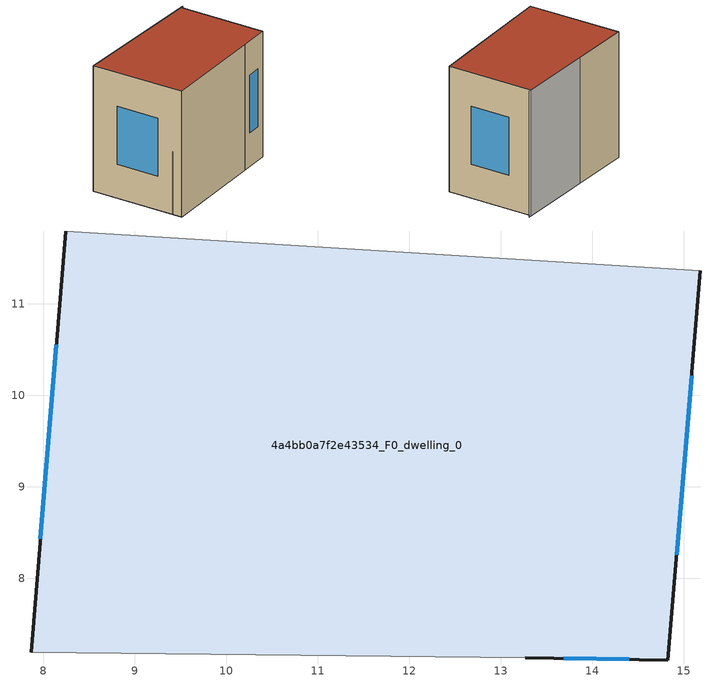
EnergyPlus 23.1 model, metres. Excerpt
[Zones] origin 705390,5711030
4a4bb0a7f2e43534_F0_dwelling_0
 floor ground (EU_floor_Construction): 14.82,7.11 15.18,11.37 8.24,11.8 7.86,7.19 13.27,7.13 z0
 wall outside (EU_wall_Construction): 15.18,11.37 14.82,7.11 13.27,7.13 / 7.86,7.19 8.24,11.8 z0:6
 wall adiabatic (EU_wall_Construction): 8.24,11.8 15.18,11.37 / 13.27,7.13 7.86,7.19 z0:6
 window (EU_Window_Construction): 15.08,10.22 14.92,8.26 / 14.4,7.12 13.69,7.13 / 7.97,8.44 8.14,10.56 z1.62:4.38
 roof outside (EU_roof_Construction): 15.18,11.37 14.82,7.11 13.27,7.13 7.86,7.19 8.24,11.8 z6
shading: 7.91,7.66 13.27,7.13 z0:3; 15.34,11.36 8.24,11.8 z0:6
[Building]
EU S2 Campaign: North Axis=0; Terrain=City; Solar Distribution=FullExterior
[Site:Location]
London: Latitude=51.5; Longitude=-0.5; Time Zone=0; Elevation=25
[SizingPeriod:WeatherFileDays]
AnnualSizingPeriod: Begin Month=1; Begin Day of Month=1; End Month=12; End Day of Month=31; Day of Week for Start Day=Monday; Use Weather File Daylight Saving Period=No; Use Weather File Rain and Snow Indicators=No
[MATERIAL]
EU_InternalMass_Material: Roughness=MediumRough; Thickness=0.1; Conductivity=1; Density=1800; Specific Heat=900; Thermal Absorptance=0.9; Solar Absorptance=0.7; Visible Absorptance=0.7
[MATERIAL:NOMASS] Roughness=MediumRough; Thermal Absorptance=0.9; Solar Absorptance=0.7; Visible Absorptance=0.7
Name | Thermal Resistance
EU_wall_NoMass | 0.555556
EU_roof_NoMass | 0.510204
EU_floor_NoMass | 1.68919
[WINDOWMATERIAL:SIMPLEGLAZINGSYSTEM]
EU_Window_SimpleGlazing: UFactor=3.96; Solar Heat Gain Coefficient=0.85; Visible Transmittance=0.85
[CONSTRUCTION]
EU_wall_Construction: EU_wall_NoMass
EU_roof_Construction: EU_roof_NoMass
EU_floor_Construction: EU_floor_NoMass
EU_InternalMass_Construction: EU_InternalMass_Material
EU_Window_Construction: EU_Window_SimpleGlazing
[ZONE]
4a4bb0a7f2e43534_F0_dwelling_0: Type=1; Multiplier=1; Ceiling Height=autocalculate; Volume=185.133; Floor Area=autocalculate; Part of Total Floor Area=Yes
[INTERNALMASS]
4a4bb0a7f2e43534_F0_dwelling_0_EU_InternalMass: Construction=EU_InternalMass_Construction; Zone or ZoneList=4a4bb0a7f2e43534_F0_dwelling_0; Surface Area=30.8554
[OTHEREQUIPMENT]
EU_Step8_InternalGain_4a4bb0a7f2e43534_F0_dwelling_0_f000: Fuel Type=Electricity; Zone or ZoneList or Space or SpaceList=4a4bb0a7f2e43534_F0_dwelling_0; Schedule=EU_Step8_GainSchedule_4a4bb0a7f2e43534_F0_dwelling_0_f000; Design Level Calculation Method=Watts/Area; Power per Zone Floor Area=1; Fraction Latent=0; Fraction Radiant=0; Fraction Lost=0; Carbon Dioxide Generation Rate=0; EndUse Subcategory=EU_Step8_InternalGains
[ZONEVENTILATION:DESIGNFLOWRATE]
EU_ConstantAir_4a4bb0a7f2e43534_F0_dwelling_0: Zone or ZoneList or Space or SpaceList=4a4bb0a7f2e43534_F0_dwelling_0; Schedule=EU_AlwaysOn; Design Flow Rate Calculation Method=AirChanges/Hour; Air Changes per Hour=0.48; Ventilation Type=Natural; Fan Pressure Rise=0; Fan Total Efficiency=1; Constant Term Coefficient=1; Temperature Term Coefficient=0; Velocity Term Coefficient=0; Velocity Squared Term Coefficient=0; Minimum Indoor Temperature=-100; Maximum Indoor Temperature=100; Delta Temperature=-100; Minimum Outdoor Temperature=-100; Maximum Outdoor Temperature=100; Maximum Wind Speed=40
[HVACTEMPLATE:THERMOSTAT]
EU_HeatOnly_4a4bb0a7f2e43534_F0_dwelling_0: Constant Heating Setpoint=20; Constant Cooling Setpoint=50
[HVACTEMPLATE:ZONE:IDEALLOADSAIRSYSTEM]
4a4bb0a7f2e43534_F0_dwelling_0: Template Thermostat=EU_HeatOnly_4a4bb0a7f2e43534_F0_dwelling_0; System Availability Schedule=EU_AlwaysOn; Maximum Heating Supply Air Temperature=50; Minimum Cooling Supply Air Temperature=13; Maximum Heating Supply Air Humidity Ratio=0.0156; Minimum Cooling Supply Air Humidity Ratio=0.0077; Heating Limit=NoLimit; Cooling Limit=NoLimit; Heating Availability Schedule=EU_AlwaysOn; Cooling Availability Schedule=EU_CoolingOff; Dehumidification Control Type=ConstantSensibleHeatRatio; Cooling Sensible Heat Ratio=0.7; Dehumidification Setpoint=60; Humidification Control Type=None; Humidification Setpoint=30; Outdoor Air Method=None; Outdoor Air Flow Rate per Person=0.00944; Outdoor Air Flow Rate per Zone Floor Area=0; Outdoor Air Flow Rate per Zone=0; Demand Controlled Ventilation Type=None; Outdoor Air Economizer Type=NoEconomizer; Heat Recovery Type=None; Sensible Heat Recovery Effectiveness=0.7; Latent Heat Recovery Effectiveness=0.65
[SIZING:ZONE]
4a4bb0a7f2e43534_F0_dwelling_0: Zone Cooling Design Supply Air Temperature Input Method=SupplyAirTemperature; Zone Cooling Design Supply Air Temperature=13; Zone Heating Design Supply Air Temperature Input Method=SupplyAirTemperature; Zone Heating Design Supply Air Temperature=50; Zone Cooling Design Supply Air Humidity Ratio=0.008; Zone Heating Design Supply Air Humidity Ratio=0.008; Cooling Design Air Flow Method=DesignDay; Cooling Design Air Flow Rate=0; Cooling Minimum Air Flow per Zone Floor Area=0.000762; Cooling Minimum Air Flow=0; Cooling Minimum Air Flow Fraction=0.2; Heating Design Air Flow Method=DesignDay; Heating Design Air Flow Rate=0; Heating Maximum Air Flow per Zone Floor Area=0.002032; Heating Maximum Air Flow=0.141576; Heating Maximum Air Flow Fraction=0.3; Account for Dedicated Outdoor Air System=No; Dedicated Outdoor Air System Control Strategy=NeutralSupplyAir; Dedicated Outdoor Air Low Setpoint Temperature for Design=autosize; Dedicated Outdoor Air High Setpoint Temperature for Design=autosize; Zone Load Sizing Method=Sensible Load Only No Latent Load; Zone Latent Cooling Design Supply Air Humidity Ratio Input Method=HumidityRatioDifference; Zone Cooling Design Supply Air Humidity Ratio Difference=0.005; Zone Latent Heating Design Supply Air Humidity Ratio Input Method=HumidityRatioDifference; Zone Humidification Design Supply Air Humidity Ratio Difference=0.005
[SCHEDULE:CONSTANT]
Name | Hourly Value
EU_AlwaysOn | 1
EU_CoolingOff | 0
[SCHEDULE:FILE]
EU_Step8_GainSchedule_4a4bb0a7f2e43534_F0_dwelling_0_f000: File=../../schedules/4a4bb0a7f2e43534/4a4bb0a7f2e43534_F0_dwelling_0_f000_gain.csv; Column Number=1; Rows to Skip at Top=0; Number of Hours of Data=8760; Column Separator=Comma; Interpolate to Timestep=No; Minutes per Item=60; Adjust Schedule for Daylight Savings=Yes
